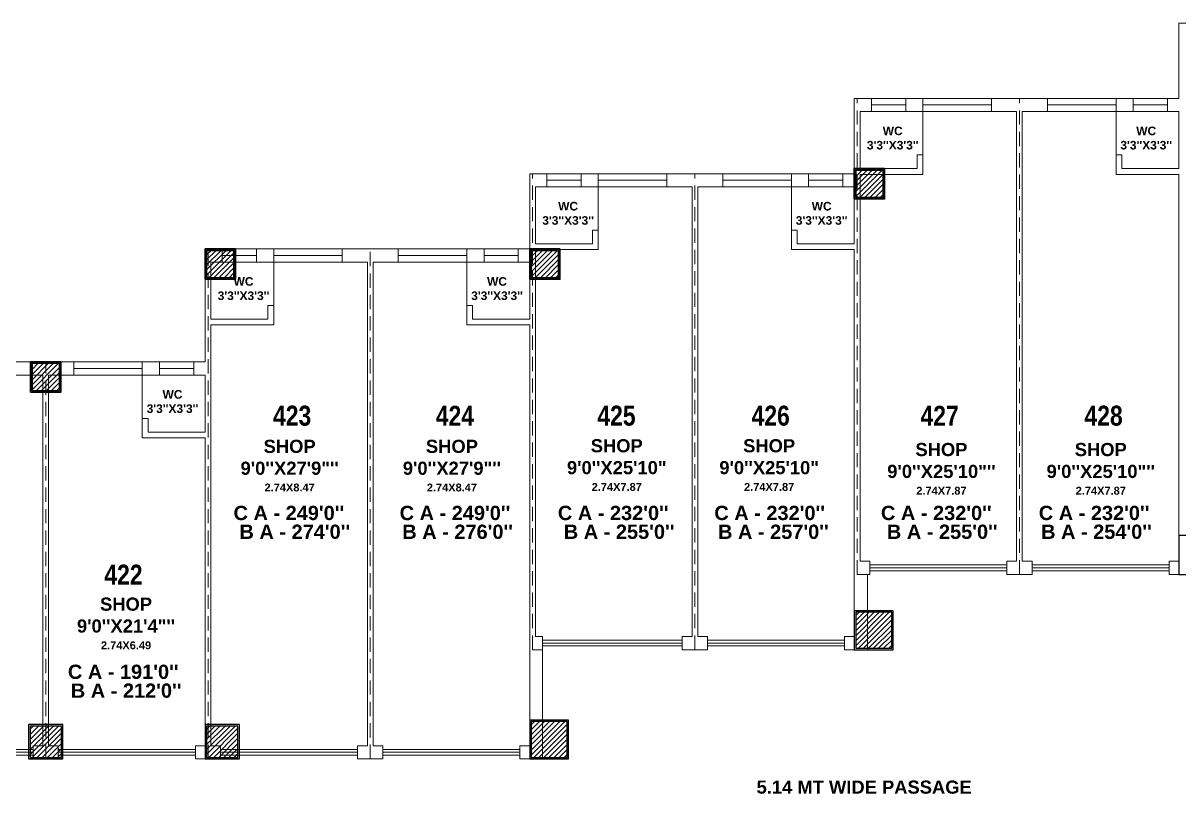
# Model space of a CAD drawing. Header units: metres. Extents: x 0 to 8495, y 0 to 3455.
# Drawn here: x 8278.75 to 8298.98, y 156.7 to 170.19 of the extents above; entities that cross this region are included whole.
import ezdxf

# ---------------------------------------------------------------- set-up
doc = ezdxf.new("R2010")
doc.units = ezdxf.units.M
doc.header["$MEASUREMENT"] = 0
doc.linetypes.add('DASH2', pattern=[0.375, 0.25, -0.125])
doc.layers.get('0').update_dxf_attribs({"lineweight": 18})
doc.layers.add('Columns', color=12, linetype='Continuous', lineweight=25)
doc.styles.get("Standard").update_dxf_attribs({"font": 'ARIALN.TTF', "height": 0.2})

msp = doc.modelspace()

# ---------------------------------------------------------------- hatches: boundary and pattern name
at = {"layer": 'Columns', "lineweight": 20}
h = msp.add_hatch(dxfattribs=at)
h.set_pattern_fill('ANSI31', color=5, scale=0.5)
h.set_pattern_definition([(45, (1162.13395, -290.716615), (-0.0441941738, 0.0441941738), [])])
h.paths.add_polyline_path([(8293.326, 167.139), (8293.806, 167.139), (8293.806, 167.619), (8293.326, 167.619)])
h = msp.add_hatch(dxfattribs=at)
h.set_pattern_fill('ANSI31', color=5, scale=0.5)
h.set_pattern_definition([(45, (1150.76909, -290.14561), (-0.0441941738, 0.0441941738), [])])
h.paths.add_polyline_path([(8282.441, 166.213), (8281.961, 166.213), (8281.961, 165.733), (8282.441, 165.733)])
h = msp.add_hatch(dxfattribs=at)
h.set_pattern_fill('ANSI31', color=5, scale=0.5)
h.set_pattern_definition([(45, (1156.45152, -292.1226), (-0.0441941738, 0.0441941738), [])])
h.paths.add_polyline_path([(8287.643, 165.733), (8288.123, 165.733), (8288.123, 166.213), (8287.643, 166.213)])
h = msp.add_hatch(dxfattribs=at)
h.set_pattern_fill('ANSI31', color=5, scale=0.5)
h.set_pattern_definition([(45, (1147.712873, -294.09959), (-0.0441941738, 0.0441941738), [])])
h.paths.add_polyline_path([(8278.905, 163.756), (8279.385, 163.756), (8279.385, 164.236), (8278.905, 164.236)])
at = {"layer": 'Columns'}
h = msp.add_hatch(dxfattribs=at)
h.set_pattern_fill('ANSI31', color=6, scale=0.5)
h.set_pattern_definition([(45, (1162.28395, -298.60951), (-0.0441941738, 0.0441941738), [])])
h.paths.add_polyline_path([(8293.956, 159.247), (8293.956, 159.877), (8293.326, 159.877), (8293.326, 159.247)])
h = msp.add_hatch(dxfattribs=at)
h.set_pattern_fill('ANSI31', scale=0.5)
h.set_pattern_definition([(45, (1147.712873, -300.45152), (-0.0441941738, 0.0441941738), [])])
h.paths.add_polyline_path([(8278.87, 157.335), (8279.42, 157.335), (8279.42, 157.885), (8278.87, 157.885)])
h = msp.add_hatch(dxfattribs=at)
h.set_pattern_fill('ANSI31', scale=0.5)
h.set_pattern_definition([(45, (1150.80409, -300.45152), (-0.0441941738, 0.0441941738), [])])
h.paths.add_polyline_path([(8281.961, 157.335), (8282.511, 157.335), (8282.511, 157.885), (8281.961, 157.885)])
h = msp.add_hatch(dxfattribs=at)
h.set_pattern_fill('ANSI31', color=6, scale=0.5)
h.set_pattern_definition([(45, (1156.60152, -300.52152), (-0.0441941738, 0.0441941738), [])])
h.paths.add_polyline_path([(8288.273, 157.335), (8288.273, 157.965), (8287.643, 157.965), (8287.643, 157.335)])

# ---------------------------------------------------------------- linework, layer by layer
at = {"lineweight": 0}
for p, q in [((8304.766, 170.192), (8298.983, 170.192)), ((8298.983, 168.874), (8298.983, 170.192)), ((8298.983, 168.874), (8293.301, 168.874)), ((8293.301, 167.556), (8293.301, 168.874)), ((8293.301, 168.874), (8293.301, 167.874)), ((8293.301, 168.445), (8293.301, 168.874)), ((8293.301, 168.874), (8293.301, 167.874)), ((8293.301, 168.874), (8293.301, 167.874)), ((8293.301, 168.874), (8293.301, 167.874)), ((8293.301, 168.874), (8293.301, 167.874)), ((8293.301, 168.445), (8293.301, 168.874)), ((8294.401, 168.874), (8293.401, 168.874)), ((8293.401, 168.874), (8294.401, 168.874)), ((8293.601, 168.644), (8293.601, 168.874)), ((8294.201, 168.759), (8293.601, 168.759)), ((8293.901, 168.874), (8294.201, 168.874)), ((8294.201, 168.874), (8294.201, 168.644)), ((8298.983, 168.874), (8296.142, 168.874)), ((8298.483, 168.874), (8298.183, 168.874)), ((8298.183, 168.874), (8298.183, 168.644)), ((8298.183, 168.759), (8298.783, 168.759)), ((8298.783, 168.644), (8298.783, 168.874)), ((8293.401, 168.644), (8293.401, 167.644)), ((8296.142, 168.644), (8293.401, 168.644)), ((8293.401, 168.215), (8293.401, 168.644)), ((8293.401, 168.644), (8293.401, 167.874)), ((8293.401, 168.445), (8293.401, 168.644)), ((8293.401, 168.644), (8293.401, 167.874)), ((8293.401, 168.445), (8293.401, 168.644)), ((8293.401, 168.644), (8293.401, 167.874)), ((8293.401, 168.644), (8293.401, 167.874)), ((8293.401, 168.644), (8293.401, 167.874)), ((8293.401, 168.644), (8293.401, 167.874)), ((8294.201, 168.644), (8293.601, 168.644)), ((8294.401, 168.644), (8294.501, 168.644)), ((8294.501, 168.644), (8294.501, 167.544)), ((8294.501, 168.644), (8294.501, 167.884)), ((8296.142, 168.644), (8296.142, 160.77)), ((8296.242, 168.644), (8296.242, 160.77)), ((8298.983, 168.644), (8296.242, 168.644)), ((8297.883, 168.644), (8297.883, 167.544)), ((8297.983, 168.644), (8297.883, 168.644)), ((8297.883, 168.644), (8297.883, 167.884)), ((8297.983, 168.644), (8298.983, 168.644)), ((8298.983, 168.644), (8297.983, 168.644)), ((8298.183, 168.644), (8298.783, 168.644)), ((8298.983, 168.644), (8298.983, 167.644)), ((8298.983, 167.644), (8298.983, 168.644)), ((8298.983, 168.644), (8298.983, 167.644)), ((8298.983, 168.644), (8298.983, 167.644)), ((8298.983, 168.644), (8298.983, 167.644)), ((8298.983, 168.215), (8298.983, 168.644)), ((8293.301, 168.433), (8293.301, 167.874)), ((8294.401, 167.884), (8294.401, 167.644)), ((8294.501, 167.884), (8294.401, 167.884)), ((8297.883, 167.884), (8297.983, 167.884)), ((8297.983, 167.884), (8297.983, 167.644)), ((8293.301, 167.556), (8287.618, 167.556)), ((8287.618, 166.238), (8287.618, 167.556)), ((8287.618, 167.556), (8287.618, 166.556)), ((8287.618, 167.127), (8287.618, 167.556)), ((8287.618, 167.556), (8287.618, 166.556)), ((8287.618, 167.556), (8287.618, 166.556)), ((8287.618, 167.556), (8287.618, 166.556)), ((8287.618, 167.556), (8287.618, 166.556)), ((8287.618, 167.127), (8287.618, 167.556)), ((8287.918, 167.326), (8287.918, 167.556)), ((8288.218, 167.556), (8288.518, 167.556)), ((8288.518, 167.556), (8288.518, 167.326)), ((8292.801, 167.556), (8292.501, 167.556)), ((8292.501, 167.556), (8292.501, 167.326)), ((8293.101, 167.326), (8293.101, 167.556)), ((8294.401, 167.644), (8293.401, 167.644)), ((8293.401, 167.544), (8293.401, 160.77)), ((8294.501, 167.544), (8293.401, 167.544)), ((8297.883, 167.544), (8298.983, 167.544)), ((8297.983, 167.644), (8298.983, 167.644)), ((8298.983, 167.544), (8298.983, 160.77)), ((8288.518, 167.441), (8287.918, 167.441)), ((8292.501, 167.441), (8293.101, 167.441)), ((8287.718, 167.326), (8287.718, 166.326)), ((8290.46, 167.326), (8287.718, 167.326)), ((8287.718, 167.326), (8287.718, 166.326)), ((8287.718, 166.897), (8287.718, 167.326)), ((8287.718, 167.326), (8287.718, 166.326)), ((8287.718, 166.897), (8287.718, 167.326)), ((8287.718, 167.326), (8287.718, 166.326)), ((8287.718, 167.326), (8287.718, 166.326)), ((8287.718, 167.326), (8287.718, 166.326)), ((8288.718, 167.326), (8287.718, 167.326)), ((8287.718, 167.326), (8287.718, 166.326)), ((8287.718, 167.326), (8288.718, 167.326)), ((8288.518, 167.326), (8287.918, 167.326)), ((8288.718, 167.326), (8288.818, 167.326)), ((8288.818, 167.326), (8288.818, 166.226)), ((8288.818, 167.326), (8288.818, 166.566)), ((8290.46, 167.326), (8290.46, 159.452)), ((8290.56, 167.326), (8290.56, 159.452)), ((8293.301, 167.326), (8290.56, 167.326)), ((8292.201, 167.326), (8292.201, 166.226)), ((8292.301, 167.326), (8292.201, 167.326)), ((8292.201, 167.326), (8292.201, 166.566)), ((8292.301, 167.326), (8293.301, 167.326)), ((8293.301, 167.326), (8292.301, 167.326)), ((8292.501, 167.326), (8293.101, 167.326)), ((8293.301, 167.326), (8293.301, 166.326)), ((8287.618, 167.115), (8287.618, 166.556)), ((8287.718, 166.667), (8287.718, 167.096)), ((8288.718, 166.566), (8288.718, 166.326)), ((8288.818, 166.566), (8288.718, 166.566)), ((8292.201, 166.566), (8292.301, 166.566)), ((8292.301, 166.566), (8292.301, 166.326)), ((8288.718, 166.326), (8287.718, 166.326)), ((8292.301, 166.326), (8293.301, 166.326)), ((8287.618, 166.238), (8281.936, 166.238)), ((8281.936, 164.261), (8281.936, 166.238)), ((8282.236, 166.008), (8282.236, 166.238)), ((8282.836, 166.123), (8282.236, 166.123)), ((8282.536, 166.238), (8282.836, 166.238)), ((8282.836, 166.238), (8282.836, 166.008)), ((8287.118, 166.238), (8286.818, 166.238)), ((8286.818, 166.238), (8286.818, 166.008)), ((8286.818, 166.123), (8287.418, 166.123)), ((8287.418, 166.008), (8287.418, 166.238)), ((8287.718, 166.226), (8287.718, 159.452)), ((8288.818, 166.226), (8287.718, 166.226)), ((8290.46, 166.226), (8290.46, 163.615)), ((8290.46, 166.226), (8290.46, 163.615)), ((8290.46, 166.226), (8290.46, 163.615)), ((8290.46, 166.226), (8290.46, 163.615)), ((8290.46, 166.226), (8290.46, 163.615)), ((8292.201, 166.226), (8293.301, 166.226)), ((8293.301, 166.226), (8293.301, 159.452)), ((8281.936, 166.008), (8281.936, 165.008)), ((8281.936, 165.579), (8281.936, 166.008)), ((8281.936, 166.008), (8281.936, 165.008)), ((8281.936, 166.008), (8281.936, 165.008)), ((8281.936, 166.008), (8281.936, 165.008)), ((8281.936, 166.008), (8281.936, 165.008)), ((8281.936, 165.579), (8281.936, 166.008)), ((8282.036, 166.008), (8282.036, 165.008)), ((8284.777, 166.008), (8282.036, 166.008)), ((8282.036, 166.008), (8282.036, 165.008)), ((8282.036, 165.579), (8282.036, 166.008)), ((8282.036, 166.008), (8282.036, 165.008)), ((8282.036, 165.579), (8282.036, 166.008)), ((8282.036, 166.008), (8282.036, 165.008)), ((8282.036, 166.008), (8282.036, 165.008)), ((8282.036, 166.008), (8282.036, 165.008)), ((8283.036, 166.008), (8282.036, 166.008)), ((8282.036, 166.008), (8282.036, 165.008)), ((8282.036, 166.008), (8283.036, 166.008)), ((8282.836, 166.008), (8282.236, 166.008)), ((8283.036, 166.008), (8283.136, 166.008)), ((8283.136, 166.008), (8283.136, 164.908)), ((8283.136, 166.008), (8283.136, 165.248)), ((8284.777, 166.008), (8284.777, 157.54)), ((8287.618, 166.008), (8284.877, 166.008)), ((8284.877, 166.008), (8284.877, 157.54)), ((8286.518, 166.008), (8286.518, 164.908)), ((8286.618, 166.008), (8286.518, 166.008)), ((8286.518, 166.008), (8286.518, 165.248)), ((8286.618, 166.008), (8287.618, 166.008)), ((8287.618, 166.008), (8286.618, 166.008)), ((8286.818, 166.008), (8287.418, 166.008)), ((8287.618, 166.008), (8287.618, 165.008)), ((8282.036, 165.349), (8282.036, 165.778)), ((8283.036, 165.248), (8283.036, 165.008)), ((8283.136, 165.248), (8283.036, 165.248)), ((8286.518, 165.248), (8286.618, 165.248)), ((8286.618, 165.248), (8286.618, 165.008)), ((8283.036, 165.008), (8282.036, 165.008)), ((8282.036, 164.908), (8282.036, 157.54)), ((8283.136, 164.908), (8282.036, 164.908)), ((8286.518, 164.908), (8287.618, 164.908)), ((8286.618, 165.008), (8287.618, 165.008)), ((8287.618, 164.908), (8287.618, 157.54)), ((8281.936, 164.261), (8273.412, 164.261)), ((8281.436, 164.261), (8281.136, 164.261)), ((8281.136, 164.261), (8281.136, 164.031)), ((8281.136, 164.146), (8281.736, 164.146)), ((8281.736, 164.031), (8281.736, 164.261)), ((8279.095, 164.031), (8276.353, 164.031)), ((8279.095, 164.031), (8279.095, 157.54)), ((8281.936, 164.031), (8279.195, 164.031)), ((8279.195, 164.031), (8279.195, 157.54)), ((8280.836, 164.031), (8280.836, 162.931)), ((8280.936, 164.031), (8280.836, 164.031)), ((8280.836, 164.031), (8280.836, 163.271)), ((8280.936, 164.031), (8281.936, 164.031)), ((8281.936, 164.031), (8280.936, 164.031)), ((8281.136, 164.031), (8281.736, 164.031)), ((8281.936, 164.031), (8281.936, 163.031)), ((8280.836, 163.271), (8280.936, 163.271)), ((8280.936, 163.271), (8280.936, 163.031)), ((8280.836, 162.931), (8281.936, 162.931)), ((8280.936, 163.031), (8281.936, 163.031)), ((8281.936, 162.931), (8281.936, 157.54)), ((8293.571, 160.77), (8293.401, 160.77)), ((8293.571, 160.77), (8293.571, 160.54)), ((8296.142, 160.77), (8295.971, 160.77)), ((8295.971, 160.77), (8295.971, 160.54)), ((8296.413, 160.77), (8296.242, 160.77)), ((8296.413, 160.77), (8296.413, 160.54)), ((8298.983, 160.77), (8298.813, 160.77)), ((8298.813, 160.77), (8298.813, 160.54)), ((8293.531, 160.54), (8293.531, 159.222)), ((8293.571, 160.54), (8293.531, 160.54)), ((8296.413, 160.54), (8295.971, 160.54)), ((8299.213, 160.54), (8298.813, 160.54)), ((8287.844, 159.452), (8287.718, 159.452)), ((8287.844, 159.452), (8287.844, 157.31)), ((8290.46, 159.452), (8290.289, 159.452)), ((8290.289, 159.452), (8290.289, 159.222)), ((8290.73, 159.452), (8290.56, 159.452)), ((8290.73, 159.452), (8290.73, 159.222)), ((8293.301, 159.452), (8293.13, 159.452)), ((8293.13, 159.452), (8293.13, 159.222)), ((8290.73, 159.222), (8290.289, 159.222)), ((8293.531, 159.222), (8293.13, 159.222)), ((8279.095, 157.54), (8278.924, 157.54)), ((8278.924, 157.54), (8278.924, 157.31)), ((8279.095, 157.54), (8278.924, 157.54)), ((8279.365, 157.54), (8279.195, 157.54)), ((8279.365, 157.54), (8279.195, 157.54)), ((8279.365, 157.54), (8279.365, 157.31)), ((8281.936, 157.54), (8281.765, 157.54)), ((8281.765, 157.54), (8281.765, 157.31)), ((8281.936, 157.54), (8281.765, 157.54)), ((8282.206, 157.54), (8282.036, 157.54)), ((8282.206, 157.54), (8282.206, 157.31)), ((8284.777, 157.54), (8284.606, 157.54)), ((8284.606, 157.54), (8284.606, 157.31)), ((8284.777, 157.54), (8284.606, 157.54)), ((8284.606, 157.54), (8284.606, 157.31)), ((8285.048, 157.54), (8284.877, 157.54)), ((8285.048, 157.54), (8284.877, 157.54)), ((8285.048, 157.54), (8285.048, 157.31)), ((8285.048, 157.54), (8285.048, 157.31)), ((8287.618, 157.54), (8287.448, 157.54)), ((8287.448, 157.54), (8287.448, 157.31)), ((8279.365, 157.31), (8278.924, 157.31)), ((8282.166, 157.31), (8281.765, 157.31)), ((8282.206, 157.31), (8282.166, 157.31)), ((8285.048, 157.31), (8284.606, 157.31)), ((8285.048, 157.31), (8284.606, 157.31)), ((8287.844, 157.31), (8287.448, 157.31))]:
    msp.add_line(p, q, dxfattribs=at)
at = {"color": 1, "linetype": 'DASH2', "lineweight": 0}
for p, q in [((8293.351, 160.54), (8293.351, 168.874)), ((8296.192, 160.54), (8296.192, 168.874)), ((8287.668, 159.222), (8287.668, 167.556)), ((8290.51, 159.222), (8290.51, 167.556)), ((8281.986, 157.31), (8281.986, 166.238)), ((8284.827, 157.31), (8284.827, 166.238)), ((8279.145, 157.31), (8279.145, 164.261))]:
    msp.add_line(p, q, dxfattribs=at)
at = {"color": 134, "lineweight": 0}
for p, q in [((8294.501, 168.644), (8294.501, 167.884)), ((8297.883, 168.644), (8297.883, 167.884)), ((8288.818, 167.326), (8288.818, 166.566)), ((8292.201, 167.326), (8292.201, 166.566)), ((8283.136, 166.008), (8283.136, 165.248)), ((8286.518, 166.008), (8286.518, 165.248)), ((8280.836, 164.031), (8280.836, 163.271)), ((8293.571, 160.655), (8295.971, 160.655)), ((8296.413, 160.655), (8298.813, 160.655)), ((8287.844, 159.337), (8290.289, 159.337)), ((8290.73, 159.337), (8293.13, 159.337)), ((8276.524, 157.425), (8278.924, 157.425)), ((8279.365, 157.425), (8281.765, 157.425)), ((8282.206, 157.425), (8284.606, 157.425)), ((8285.048, 157.425), (8287.448, 157.425))]:
    msp.add_line(p, q, dxfattribs=at)
at = {"color": 193, "lineweight": 0}
for p, q in [((8293.571, 160.705), (8295.971, 160.705)), ((8296.413, 160.705), (8298.813, 160.705)), ((8293.571, 160.605), (8295.971, 160.605)), ((8296.413, 160.605), (8298.813, 160.605)), ((8287.844, 159.387), (8290.289, 159.387)), ((8287.844, 159.287), (8290.289, 159.287)), ((8290.73, 159.387), (8293.13, 159.387)), ((8290.73, 159.287), (8293.13, 159.287)), ((8276.524, 157.475), (8278.924, 157.475)), ((8279.365, 157.475), (8281.765, 157.475)), ((8282.206, 157.475), (8284.606, 157.475)), ((8285.048, 157.475), (8287.448, 157.475)), ((8276.524, 157.375), (8278.924, 157.375)), ((8279.365, 157.375), (8281.765, 157.375)), ((8282.206, 157.375), (8284.606, 157.375)), ((8285.048, 157.375), (8287.448, 157.375))]:
    msp.add_line(p, q, dxfattribs=at)
at = {"color": 1, "lineweight": 0}
for p, q in [((8293.351, 160.54), (8293.531, 160.54)), ((8287.668, 159.222), (8287.844, 159.222))]:
    msp.add_line(p, q, dxfattribs=at)
at = {"lineweight": 0}
for points in [[(8293.301, 167.874), (8293.301, 168.874)], [(8293.401, 167.874), (8293.401, 168.644)], [(8298.983, 167.644), (8298.983, 168.644)], [(8287.618, 166.556), (8287.618, 167.556)], [(8287.718, 166.326), (8287.718, 167.326)], [(8290.46, 163.615), (8290.46, 166.226)], [(8281.936, 165.008), (8281.936, 166.008)], [(8282.036, 165.008), (8282.036, 166.008)]]:
    msp.add_lwpolyline(points, dxfattribs=at)
at = {"color": 1, "lineweight": 0}
for points in [[(8295.701, 168.874), (8294.501, 168.874), (8294.501, 168.644), (8295.701, 168.644)], [(8294.501, 168.759), (8295.701, 168.759), (8295.701, 168.759), (8294.501, 168.759)], [(8297.883, 168.874), (8296.683, 168.874), (8296.683, 168.644), (8297.883, 168.644)], [(8296.683, 168.759), (8297.883, 168.759), (8297.883, 168.759), (8296.683, 168.759)], [(8290.018, 167.556), (8288.818, 167.556), (8288.818, 167.326), (8290.018, 167.326)], [(8292.201, 167.556), (8291.001, 167.556), (8291.001, 167.326), (8292.201, 167.326)], [(8288.818, 167.441), (8290.018, 167.441), (8290.018, 167.441), (8288.818, 167.441)], [(8291.001, 167.441), (8292.201, 167.441), (8292.201, 167.441), (8291.001, 167.441)], [(8284.336, 166.238), (8283.136, 166.238), (8283.136, 166.008), (8284.336, 166.008)], [(8283.136, 166.123), (8284.336, 166.123), (8284.336, 166.123), (8283.136, 166.123)], [(8286.518, 166.238), (8285.318, 166.238), (8285.318, 166.008), (8286.518, 166.008)], [(8285.318, 166.123), (8286.518, 166.123), (8286.518, 166.123), (8285.318, 166.123)], [(8280.836, 164.261), (8279.636, 164.261), (8279.636, 164.031), (8280.836, 164.031)], [(8279.636, 164.146), (8280.836, 164.146), (8280.836, 164.146), (8279.636, 164.146)]]:
    msp.add_lwpolyline(points, close=True, dxfattribs=at)
at = {"layer": 'Columns', "color": 5, "lineweight": 30}
for points in [[(8293.301, 167.114), (8293.831, 167.114), (8293.831, 167.644), (8293.301, 167.644)], [(8293.326, 167.139), (8293.806, 167.139), (8293.806, 167.619), (8293.326, 167.619)], [(8281.936, 165.708), (8282.466, 165.708), (8282.466, 166.238), (8281.936, 166.238)], [(8281.961, 165.733), (8282.441, 165.733), (8282.441, 166.213), (8281.961, 166.213)], [(8287.618, 165.708), (8288.148, 165.708), (8288.148, 166.238), (8287.618, 166.238)], [(8287.643, 165.733), (8288.123, 165.733), (8288.123, 166.213), (8287.643, 166.213)], [(8278.88, 163.731), (8279.41, 163.731), (8279.41, 164.261), (8278.88, 164.261)], [(8278.905, 163.756), (8279.385, 163.756), (8279.385, 164.236), (8278.905, 164.236)]]:
    msp.add_lwpolyline(points, close=True, dxfattribs=at)
at = {"layer": 'Columns', "color": 6}
for points in [[(8298.983, 160.54), (8299.663, 160.54), (8299.663, 161.22), (8298.983, 161.22)], [(8293.301, 159.222), (8293.981, 159.222), (8293.981, 159.902), (8293.301, 159.902)], [(8293.326, 159.247), (8293.956, 159.247), (8293.956, 159.877), (8293.326, 159.877)], [(8287.618, 157.31), (8288.298, 157.31), (8288.298, 157.99), (8287.618, 157.99)], [(8287.643, 157.335), (8288.273, 157.335), (8288.273, 157.965), (8287.643, 157.965)]]:
    msp.add_lwpolyline(points, close=True, dxfattribs=at)
at = {"layer": 'Columns', "color": 7}
for points in [[(8278.845, 157.31), (8279.445, 157.31), (8279.445, 157.91), (8278.845, 157.91)], [(8278.87, 157.335), (8279.42, 157.335), (8279.42, 157.885), (8278.87, 157.885)], [(8281.936, 157.31), (8282.536, 157.31), (8282.536, 157.91), (8281.936, 157.91)], [(8281.961, 157.335), (8282.511, 157.335), (8282.511, 157.885), (8281.961, 157.885)]]:
    msp.add_lwpolyline(points, close=True, dxfattribs=at)

# ---------------------------------------------------------------- texts
at = {"color": 245, "linetype": 'ByBlock', "lineweight": -2, "char_height": 0.15, "width": 2.26927, "attachment_point": 5}
for insert in [(8293.973, 168.179), (8298.411, 168.179), (8288.29, 166.861), (8292.729, 166.861), (8282.608, 165.543), (8287.046, 165.543), (8281.364, 163.566)]:
    msp.add_mtext("{\\fArial|b1|i0|c0|p34;WC\\P3'3''X3'3''}", dxfattribs=dict(at, insert=insert))
at = {"color": 57, "linetype": 'ByBlock', "lineweight": -2, "true_color": 0x80812c, "char_height": 0.35, "width": 5.87922, "attachment_point": 5}
for s, insert in [('{\\fArial Narrow|b1|i0|c0|p34;423}', (8283.459, 163.317)), ('{\\fArial Narrow|b1|i0|c0|p34;424}', (8286.309, 163.317)), ('{\\fArial Narrow|b1|i0|c0|p34;425}', (8289.137, 163.317)), ('{\\fArial Narrow|b1|i0|c0|p34;426}', (8291.837, 163.317)), ('{\\fArial Narrow|b1|i0|c0|p34;427}', (8294.794, 163.317)), ('{\\fArial Narrow|b1|i0|c0|p34;428}', (8297.665, 163.317)), ('{\\fArial Narrow|b1|i0|c0|p34;422}', (8280.506, 160.536))]:
    msp.add_mtext(s, dxfattribs=dict(at, insert=insert))
at = {"color": 167, "linetype": 'ByBlock', "lineweight": -2, "char_height": 0.23, "width": 5.87922, "attachment_point": 5}
for s, insert in [('{\\fArial|b1|i0|c0|p34;SHOP\\P9\'0\'\'X27\'9"\'\'\\P\\H0.6x;2.74X8.47}', (8283.415, 162.444)), ('{\\fArial|b1|i0|c0|p34;SHOP\\P9\'0\'\'X27\'9"\'\'\\P\\H0.6x;2.74X8.47}', (8286.256, 162.444)), ('{\\fArial|b1|i0|c0|p34;SHOP\\P9\'0\'\'X25\'10"\\P\\H0.6x;2.74X7.87}', (8289.142, 162.454)), ('{\\fArial|b1|i0|c0|p34;SHOP\\P9\'0\'\'X25\'10"\\P\\H0.6x;2.74X7.87}', (8291.81, 162.454)), ('{\\fArial|b1|i0|c0|p34;SHOP\\P9\'0\'\'X25\'10"\'\'\\P\\H0.6x;2.74X7.87}', (8294.826, 162.388)), ('{\\fArial|b1|i0|c0|p34;SHOP\\P9\'0\'\'X25\'10"\'\'\\P\\H0.6x;2.74X7.87}', (8297.616, 162.388)), ('{\\fArial|b1|i0|c0|p34;SHOP\\P9\'0\'\'X21\'4"\'\'\\P\\H0.6x;2.74X6.49}', (8280.551, 159.681))]:
    msp.add_mtext(s, dxfattribs=dict(at, insert=insert))
at = {"color": 1, "linetype": 'ByBlock', "lineweight": -2, "true_color": 0xff1a1a, "char_height": 0.25, "width": 6.93704, "attachment_point": 8}
for s, insert in [("{\\fArial|b1|i0|c0|p34;C A - 249'0''}", (8283.402, 161.487)), ("{\\fArial|b1|i0|c0|p34;C A - 249'0''}", (8286.31, 161.487)), ("{\\fArial|b1|i0|c0|p34;C A - 232'0''}", (8289.08, 161.487)), ("{\\fArial|b1|i0|c0|p34;C A - 232'0''}", (8291.819, 161.487)), ("{\\fArial|b1|i0|c0|p34;C A - 232'0''}", (8294.736, 161.487)), ("{\\fArial|b1|i0|c0|p34;C A - 232'0''}", (8297.499, 161.487)), ("{\\fArial|b1|i0|c0|p34;B A - 274'0''}", (8283.506, 161.158)), ("{\\fArial|b1|i0|c0|p34;B A - 276'0''}", (8286.356, 161.158)), ("{\\fArial|b1|i0|c0|p34;B A - 255'0''}", (8289.184, 161.158)), ("{\\fArial|b1|i0|c0|p34;B A - 257'0''}", (8291.884, 161.158)), ("{\\fArial|b1|i0|c0|p34;B A - 255'0''}", (8294.84, 161.158)), ("{\\fArial|b1|i0|c0|p34;B A - 254'0''}", (8297.54, 161.158)), ("{\\fArial|b1|i0|c0|p34;C A - 191'0''}", (8280.502, 158.706)), ("{\\fArial|b1|i0|c0|p34;B A - 212'0''}", (8280.553, 158.376))]:
    msp.add_mtext(s, dxfattribs=dict(at, insert=insert))
at = {"color": 251, "linetype": 'ByBlock', "lineweight": -2, "insert": (8293.473, 156.814), "char_height": 0.23, "width": 3.84541, "attachment_point": 5}
msp.add_mtext('{\\fArial|b1|i0|c0|p34;5.14 MT WIDE PASSAGE}', dxfattribs=at)

doc.saveas('drawing.dxf')
